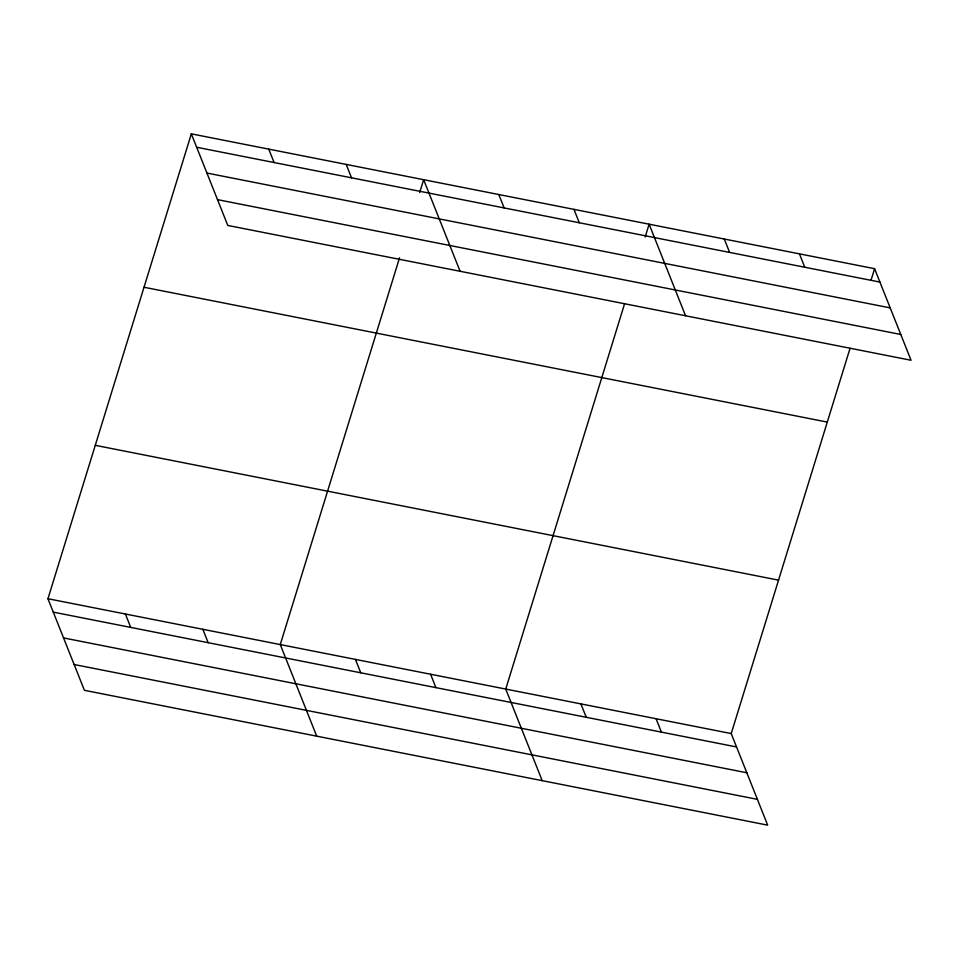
<?xml version="1.0" encoding="UTF-8"?>
<svg xmlns="http://www.w3.org/2000/svg" width="959" height="959" viewBox="0 0 959 959"><rect width="100%" height="100%" fill="white"/><g stroke="black" fill="none" stroke-linecap="round" stroke-linejoin="round"><path stroke-width="1.44" d="M850.07 348.225L731.226 733.563L767.668 825.148L84.404 690.312L47.95 598.728L191.332 133.852L874.596 268.688L911.05 360.272L227.774 225.437L191.332 133.852M399.543 257.815L280.268 644.568L316.71 736.164M419.694 192.483L423.638 179.693L460.092 271.289M624.585 303.739L505.741 689.065L542.195 780.65M645.179 236.969L649.123 224.19L685.565 315.775M871.096 280.04L874.596 268.688M196.655 147.254L879.93 282.078M206.928 173.052L890.204 307.887M217.513 199.64L900.777 334.475M144.018 287.256L827.281 422.092M95.265 445.324L778.54 580.147M47.95 598.728L731.226 733.563M53.284 612.13L736.56 746.953M63.546 637.927L746.821 772.762M74.131 664.515L757.406 799.35M799.446 253.847L804.769 267.249M724.285 239.019L729.619 252.421M573.962 209.362L579.296 222.752M498.8 194.521L504.134 207.923M656.064 718.723L661.398 732.125M580.902 703.894L586.237 717.296M346.199 164.409L351.533 177.811M268.76 149.136L274.094 162.527M430.579 674.237L435.913 687.627M355.429 659.396L360.752 672.798M202.828 629.284L208.163 642.686M125.389 614.012L130.724 627.414"/></g></svg>
